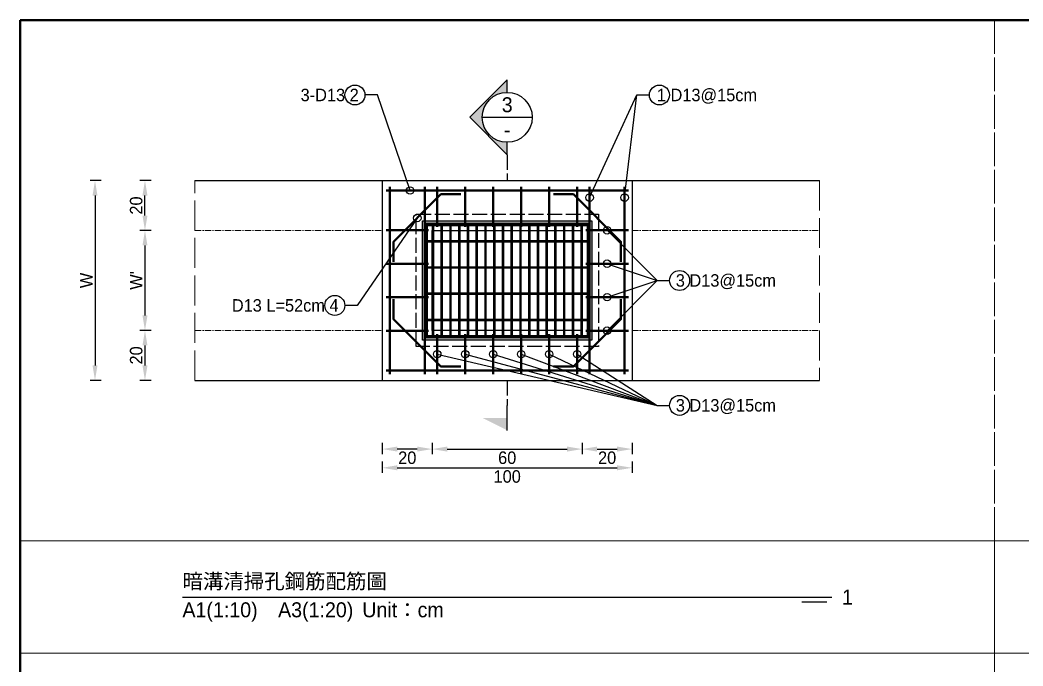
# Model space of a CAD drawing. Extents: x -7340 to 3675, y -3342 to 777.
# Drawn here: x -3420 to -3018.6, y -1772.6 to -1514 of the extents above; entities that cross this region are included whole.
import ezdxf
from ezdxf import colors
from ezdxf.entities.mleader import LeaderData, LeaderLine
from ezdxf.math import Vec2, Vec3

# ---------------------------------------------------------------- set-up
doc = ezdxf.new("R2010")
doc.units = 0
doc.header["$MEASUREMENT"] = 0
doc.linetypes.add('ACAD_ISO02W100', pattern=[15, 12, -3])
doc.linetypes.add('CENTERX2', pattern=[4, 2.5, -0.5, 0.5, -0.5])
for name, color, linetype, lineweight in [('一、3.基本-變更', 1, 'Continuous', 50), ('二、1.繪圖-既有設施', 8, 'Continuous', 20), ('二、2.繪圖-施作項目', 181, 'Continuous', 30), ('二、5.繪圖-鋼筋', 60, 'Continuous', 50), ('二、6.繪圖-其他施作項目', 35, 'Continuous', 30)]:
    doc.layers.add(name, color=color, linetype=linetype, lineweight=lineweight)
doc.layers.add('一、4.基本-隱藏', color=9, linetype='ACAD_ISO02W100', lineweight=20, plot=False)
doc.layers.add('三、3.文字-註解文字', color=2, linetype='Continuous')
doc.styles.add('次圖名(詳圖)', font='MS PGothic.ttf', dxfattribs={"height": 6})
doc.styles.add('註解文字(詳圖)', font='MS PGothic.ttf', dxfattribs={"height": 5})
doc.dimstyles.new('註解文字(詳圖)', dxfattribs={"dimtxt": 5, "dimasz": 6, "dimexe": 2, "dimexo": 5, "dimgap": 1, "dimtad": 2, "dimzin": 0, "dimdsep": 46, "dimtxsty": '註解文字(詳圖)', "dimcen": 0.1, "dimclrd": 144, "dimclre": 144, "dimclrt": 256, "dimadec": 0, "dimazin": 0, "dimtfac": 1, "dimtofl": 0, "dimtmove": 0, "dimatfit": 3, "dimfxlon": 1, "dimtolj": 1, "dimtzin": 0, "dimlwd": -1, "dimlwe": -1, "dimarcsym": 1})
pattern_1 = [(45, (-4430.3608, -1414.5957), (-2.65165, 2.65165), []), (45, (-4429.477, -1414.5957), (-2.65165, 2.65165), []), (45, (-4428.593, -1414.5957), (-2.65165, 2.65165), []), (45, (-4427.709, -1414.5957), (-2.65165, 2.65165), [])]

# ---------------------------------------------------------------- blocks, each defined once
blk = doc.blocks.new('*D282')
at = {"layer": 'Defpoints', "color": 0, "transparency": 16777216}
for p in [(-3370, -1578.25), (-3350, -1578.25), (-3350, -1598.25)]:
    blk.add_point(p, dxfattribs=at)
at = {"layer": '三、3.文字-註解文字', "color": 144, "transparency": 16777216}
for p, q in [((-3367.5, -1578.25), (-3372, -1578.25)), ((-3370, -1592.25), (-3370, -1584.25)), ((-3367.5, -1598.25), (-3372, -1598.25))]:
    blk.add_line(p, q, dxfattribs=at)
for points in [[(-3371, -1584.25), (-3369, -1584.25), (-3370, -1578.25)], [(-3371, -1592.25), (-3369, -1592.25), (-3370, -1598.25)]]:
    blk.add_solid(points, dxfattribs=at)
at = {"layer": '三、3.文字-註解文字', "transparency": 16777216, "insert": (-3373.5, -1588.25), "char_height": 5, "attachment_point": 5, "rotation": 90, "style": '註解文字(詳圖)'}
blk.add_mtext('\\A1;20', dxfattribs=at)
blk = doc.blocks.new('*D283')
at = {"layer": 'Defpoints', "color": 0, "transparency": 16777216}
for p in [(-3350, -1598.25), (-3370, -1638.25), (-3350, -1638.25)]:
    blk.add_point(p, dxfattribs=at)
at = {"layer": '三、3.文字-註解文字', "color": 144, "transparency": 16777216}
for p, q in [((-3367.5, -1598.25), (-3372, -1598.25)), ((-3370, -1604.25), (-3370, -1632.25)), ((-3367.5, -1638.25), (-3372, -1638.25))]:
    blk.add_line(p, q, dxfattribs=at)
for points in [[(-3371, -1604.25), (-3369, -1604.25), (-3370, -1598.25)], [(-3371, -1632.25), (-3369, -1632.25), (-3370, -1638.25)]]:
    blk.add_solid(points, dxfattribs=at)
at = {"layer": '三、3.文字-註解文字', "transparency": 16777216, "insert": (-3373.5, -1618.25), "char_height": 5, "attachment_point": 5, "rotation": 90, "style": '註解文字(詳圖)'}
blk.add_mtext("\\A1;W'", dxfattribs=at)
blk = doc.blocks.new('*D284')
at = {"layer": 'Defpoints', "color": 0, "transparency": 16777216}
for p in [(-3350, -1638.25), (-3370, -1658.25), (-3350, -1658.25)]:
    blk.add_point(p, dxfattribs=at)
at = {"layer": '三、3.文字-註解文字', "color": 144, "transparency": 16777216}
for p, q in [((-3367.5, -1638.25), (-3372, -1638.25)), ((-3370, -1644.25), (-3370, -1652.25)), ((-3367.5, -1658.25), (-3372, -1658.25))]:
    blk.add_line(p, q, dxfattribs=at)
for points in [[(-3371, -1644.25), (-3369, -1644.25), (-3370, -1638.25)], [(-3371, -1652.25), (-3369, -1652.25), (-3370, -1658.25)]]:
    blk.add_solid(points, dxfattribs=at)
at = {"layer": '三、3.文字-註解文字', "transparency": 16777216, "insert": (-3373.5, -1648.25), "char_height": 5, "attachment_point": 5, "rotation": 90, "style": '註解文字(詳圖)'}
blk.add_mtext('\\A1;20', dxfattribs=at)
blk = doc.blocks.new('*D277')
at = {"layer": 'Defpoints', "color": 0, "transparency": 16777216}
for p in [(-3350, -1578.25), (-3390, -1658.25), (-3350, -1658.25)]:
    blk.add_point(p, dxfattribs=at)
at = {"layer": '三、3.文字-註解文字', "color": 144, "transparency": 16777216}
for p, q in [((-3387.5, -1578.25), (-3392, -1578.25)), ((-3390, -1584.25), (-3390, -1652.25)), ((-3387.5, -1658.25), (-3392, -1658.25))]:
    blk.add_line(p, q, dxfattribs=at)
for points in [[(-3391, -1584.25), (-3389, -1584.25), (-3390, -1578.25)], [(-3391, -1652.25), (-3389, -1652.25), (-3390, -1658.25)]]:
    blk.add_solid(points, dxfattribs=at)
at = {"layer": '三、3.文字-註解文字', "transparency": 16777216, "insert": (-3393.5, -1618.25), "char_height": 5, "attachment_point": 5, "rotation": 90, "style": '註解文字(詳圖)'}
blk.add_mtext('\\A1;W', dxfattribs=at)
blk = doc.blocks.new('_Small')
at = {"color": 0, "linetype": 'ByBlock', "lineweight": -2}
blk.add_circle((0, 0), 0.25, dxfattribs=at)
blk = doc.blocks.new('*D278')
at = {"layer": 'Defpoints', "color": 0, "transparency": 16777216}
for p in [(-3275, -1638.25), (-3255, -1638.25), (-3275, -1685.75)]:
    blk.add_point(p, dxfattribs=at)
at = {"layer": '三、3.文字-註解文字', "color": 144, "transparency": 16777216}
for p, q in [((-3275, -1683.25), (-3275, -1687.75)), ((-3261, -1685.75), (-3269, -1685.75)), ((-3255, -1683.25), (-3255, -1687.75))]:
    blk.add_line(p, q, dxfattribs=at)
for points in [[(-3269, -1684.75), (-3269, -1686.75), (-3275, -1685.75)], [(-3261, -1684.75), (-3261, -1686.75), (-3255, -1685.75)]]:
    blk.add_solid(points, dxfattribs=at)
at = {"layer": '三、3.文字-註解文字', "transparency": 16777216, "insert": (-3265, -1689.25), "char_height": 5, "attachment_point": 5, "style": '註解文字(詳圖)'}
blk.add_mtext('\\A1;20', dxfattribs=at)
blk = doc.blocks.new('*D279')
at = {"layer": 'Defpoints', "color": 0, "transparency": 16777216}
for p in [(-3255, -1638.25), (-3195, -1638.25), (-3195, -1685.75)]:
    blk.add_point(p, dxfattribs=at)
at = {"layer": '三、3.文字-註解文字', "color": 144, "transparency": 16777216}
for p, q in [((-3255, -1683.25), (-3255, -1687.75)), ((-3249, -1685.75), (-3201, -1685.75)), ((-3195, -1683.25), (-3195, -1687.75))]:
    blk.add_line(p, q, dxfattribs=at)
for points in [[(-3249, -1684.75), (-3249, -1686.75), (-3255, -1685.75)], [(-3201, -1684.75), (-3201, -1686.75), (-3195, -1685.75)]]:
    blk.add_solid(points, dxfattribs=at)
at = {"layer": '三、3.文字-註解文字', "transparency": 16777216, "insert": (-3225, -1689.25), "char_height": 5, "attachment_point": 5, "style": '註解文字(詳圖)'}
blk.add_mtext('\\A1;60', dxfattribs=at)
blk = doc.blocks.new('*D280')
at = {"layer": 'Defpoints', "color": 0, "transparency": 16777216}
for p in [(-3195, -1638.25), (-3175, -1638.25), (-3175, -1685.75)]:
    blk.add_point(p, dxfattribs=at)
at = {"layer": '三、3.文字-註解文字', "color": 144, "transparency": 16777216}
for p, q in [((-3195, -1683.25), (-3195, -1687.75)), ((-3189, -1685.75), (-3181, -1685.75)), ((-3175, -1683.25), (-3175, -1687.75))]:
    blk.add_line(p, q, dxfattribs=at)
for points in [[(-3189, -1684.75), (-3189, -1686.75), (-3195, -1685.75)], [(-3181, -1684.75), (-3181, -1686.75), (-3175, -1685.75)]]:
    blk.add_solid(points, dxfattribs=at)
at = {"layer": '三、3.文字-註解文字', "transparency": 16777216, "insert": (-3185, -1689.25), "char_height": 5, "attachment_point": 5, "style": '註解文字(詳圖)'}
blk.add_mtext('\\A1;20', dxfattribs=at)
blk = doc.blocks.new('*D281')
at = {"layer": 'Defpoints', "color": 0, "transparency": 16777216}
for p in [(-3275, -1658.25), (-3175, -1658.25), (-3175, -1693.25)]:
    blk.add_point(p, dxfattribs=at)
at = {"layer": '三、3.文字-註解文字', "color": 144, "transparency": 16777216}
for p, q in [((-3275, -1690.75), (-3275, -1695.25)), ((-3269, -1693.25), (-3181, -1693.25)), ((-3175, -1690.75), (-3175, -1695.25))]:
    blk.add_line(p, q, dxfattribs=at)
for points in [[(-3269, -1692.25), (-3269, -1694.25), (-3275, -1693.25)], [(-3181, -1692.25), (-3181, -1694.25), (-3175, -1693.25)]]:
    blk.add_solid(points, dxfattribs=at)
at = {"layer": '三、3.文字-註解文字', "transparency": 16777216, "insert": (-3225, -1696.75), "char_height": 5, "attachment_point": 5, "style": '註解文字(詳圖)'}
blk.add_mtext('\\A1;100', dxfattribs=at)

msp = doc.modelspace()

# ---------------------------------------------------------------- hatches: boundary and pattern name
at = {"layer": '三、3.文字-註解文字'}
h = msp.add_hatch(color=256, dxfattribs=at)
h.dxf.hatch_style = 1
h.paths.add_polyline_path([(-3225, -1537.943), (-3240, -1552.943), (-3225, -1567.943), (-3225, -1562.943, -0.4142136), (-3235, -1552.943, -0.4142136), (-3225, -1542.943)])
h = msp.add_hatch(color=256, dxfattribs=at)
h.dxf.hatch_style = 1
h.paths.add_polyline_path([(-3235, -1673.25), (-3225, -1678.25), (-3225, -1673.25)])
at = {"layer": '二、6.繪圖-其他施作項目'}
h = msp.add_hatch(color=256, dxfattribs=at)
h.dxf.hatch_style = 1
h.paths.add_polyline_path([(-3258.9, -1594.35), (-3258.9, -1642.15), (-3191.1, -1642.15), (-3191.1, -1594.35)])
h.paths.add_polyline_path([(-3258, -1595.25), (-3192, -1595.25), (-3192, -1641.25), (-3258, -1641.25)], flags=16)
h.paths.add_polyline_path([(-3255, -1598.25), (-3195, -1598.25), (-3195, -1638.25), (-3255, -1638.25)], flags=0)
h = msp.add_hatch(dxfattribs=at)
h.set_pattern_fill('ANSI34', color=256, scale=5)
h.set_pattern_definition(pattern_1)
h.paths.add_polyline_path([(-3193, -1602.25), (-3257, -1602.25), (-3257, -1602.75), (-3193, -1602.75)])
h = msp.add_hatch(dxfattribs=at)
h.set_pattern_fill('ANSI34', color=256, scale=5)
h.set_pattern_definition(pattern_1)
h.paths.add_polyline_path([(-3193, -1612.75), (-3257, -1612.75), (-3257, -1613.25), (-3193, -1613.25)])
h = msp.add_hatch(dxfattribs=at)
h.set_pattern_fill('ANSI34', color=256, scale=5)
h.set_pattern_definition(pattern_1)
h.paths.add_polyline_path([(-3193, -1623.25), (-3257, -1623.25), (-3257, -1623.75), (-3193, -1623.75)])
h = msp.add_hatch(dxfattribs=at)
h.set_pattern_fill('ANSI34', color=256, scale=5)
h.set_pattern_definition(pattern_1)
h.paths.add_polyline_path([(-3193, -1633.75), (-3257, -1633.75), (-3257, -1634.25), (-3193, -1634.25)])

# ---------------------------------------------------------------- linework, layer by layer
at = {"layer": '一、3.基本-變更'}
msp.add_lwpolyline([(-3420, -1514), (0, -1514), (0, -2021), (-3420, -2021)], close=True, dxfattribs=at)
at = {"layer": '一、4.基本-隱藏'}
for points in [[(-3420, -1514), (-2640, -1514), (-2640, -2021), (-3420, -2021)], [(-3420, -1514), (-3030, -1514), (-3030, -1722.5), (-3420, -1722.5)], [(-3030, -1514), (-2730, -1514), (-2730, -1722.5), (-3030, -1722.5)], [(-3350, -1578.25), (-3100, -1578.25), (-3100, -1658.25), (-3350, -1658.25)], [(-3420, -1722.5), (-3030, -1722.5), (-3030, -1767.5), (-3420, -1767.5)], [(-3030, -1722.5), (-2730, -1722.5), (-2730, -1767.5), (-3030, -1767.5)], [(-3420, -1767.5), (-3030, -1767.5), (-3030, -1976), (-3420, -1976)], [(-3030, -1767.5), (-2730, -1767.5), (-2730, -1976), (-3030, -1976)]]:
    msp.add_lwpolyline(points, close=True, dxfattribs=at)
at = {"layer": '三、3.文字-註解文字'}
for points in [[(-3225, -1542.943), (-3225, -1537.943), (-3240, -1552.943), (-3225, -1567.943), (-3225, -1562.943)], [(-3235, -1552.943), (-3215, -1552.943)], [(-3225, -1678.25), (-3225, -1668.25)], [(-3355, -1745), (-3095, -1745)], [(-3097, -1747), (-3107, -1747)]]:
    msp.add_lwpolyline(points, dxfattribs=at)
at = {"layer": '三、3.文字-註解文字', "linetype": 'ACAD_ISO02W100', "ltscale": 0.5}
for points in [[(-3225, -1567.943), (-3225, -1577.943)], [(-3225, -1658.25), (-3225, -1668.25)]]:
    msp.add_lwpolyline(points, dxfattribs=at)
at = {"layer": '三、3.文字-註解文字'}
for centre, radius in [((-3285.93, -1544), 4), ((-3164.07, -1544), 4), ((-3225, -1552.943), 10), ((-3156, -1618.25), 4), ((-3294, -1628.25), 4), ((-3156, -1668.25), 4)]:
    msp.add_circle(centre, radius, dxfattribs=at)
at = {"layer": '二、1.繪圖-既有設施', "linetype": 'CENTERX2'}
for points in [[(-3350, -1598.25), (-3275, -1598.25)], [(-3175, -1598.25), (-3100, -1598.25)], [(-3350, -1638.25), (-3275, -1638.25)], [(-3175, -1638.25), (-3100, -1638.25)]]:
    msp.add_lwpolyline(points, dxfattribs=at)
at = {"layer": '二、2.繪圖-施作項目'}
for points in [[(-3350, -1578.25), (-3100, -1578.25)], [(-3275, -1578.25), (-3275, -1658.25)], [(-3175, -1578.25), (-3175, -1658.25)], [(-3350, -1658.25), (-3100, -1658.25)]]:
    msp.add_lwpolyline(points, dxfattribs=at)
msp.add_lwpolyline([(-3255, -1598.25), (-3195, -1598.25), (-3195, -1638.25), (-3255, -1638.25)], close=True, dxfattribs=at)
at = {"layer": '二、5.繪圖-鋼筋'}
for points in [[(-3272, -1580.75), (-3272, -1655.75)], [(-3258, -1580.75), (-3258, -1655.75)], [(-3253, -1596.75), (-3253, -1580.75)], [(-3241.8, -1596.75), (-3241.8, -1580.75)], [(-3230.6, -1596.75), (-3230.6, -1580.75)], [(-3219.4, -1596.75), (-3219.4, -1580.75)], [(-3208.2, -1596.75), (-3208.2, -1580.75)], [(-3197, -1596.75), (-3197, -1580.75)], [(-3192, -1580.75), (-3192, -1655.75)], [(-3178, -1580.75), (-3178, -1655.75)], [(-3273.5, -1582.25), (-3176.5, -1582.25)], [(-3270.5, -1610.75), (-3270.5, -1602.75), (-3251.5, -1583.75), (-3243.5, -1583.75)], [(-3179.5, -1610.75), (-3179.5, -1602.75), (-3198.5, -1583.75), (-3206.5, -1583.75)], [(-3273.5, -1598.15), (-3256.5, -1598.15)], [(-3193.5, -1598.15), (-3176.5, -1598.15)], [(-3273.5, -1611.55), (-3256.5, -1611.55)], [(-3193.5, -1611.55), (-3176.5, -1611.55)], [(-3273.5, -1624.95), (-3256.5, -1624.95)], [(-3270.5, -1625.75), (-3270.5, -1633.75), (-3251.5, -1652.75), (-3243.5, -1652.75)], [(-3179.5, -1625.75), (-3179.5, -1633.75), (-3198.5, -1652.75), (-3206.5, -1652.75)], [(-3193.5, -1624.95), (-3176.5, -1624.95)], [(-3273.5, -1638.35), (-3256.5, -1638.35)], [(-3253, -1655.75), (-3253, -1639.75)], [(-3241.8, -1655.75), (-3241.8, -1639.75)], [(-3230.6, -1655.75), (-3230.6, -1639.75)], [(-3219.4, -1655.75), (-3219.4, -1639.75)], [(-3208.2, -1655.75), (-3208.2, -1639.75)], [(-3197, -1655.75), (-3197, -1639.75)], [(-3193.5, -1638.35), (-3176.5, -1638.35)], [(-3273.5, -1654.25), (-3176.5, -1654.25)]]:
    msp.add_lwpolyline(points, dxfattribs=at)
at = {"layer": '二、6.繪圖-其他施作項目', "linetype": 'ACAD_ISO02W100', "ltscale": 0.5}
for points in [[(-3261.5, -1591.75), (-3188.5, -1591.75), (-3188.5, -1644.75), (-3261.5, -1644.75)], [(-3255, -1598.25), (-3195, -1598.25), (-3195, -1638.25), (-3255, -1638.25)]]:
    msp.add_lwpolyline(points, close=True, dxfattribs=at)
at = {"layer": '二、6.繪圖-其他施作項目'}
for points in [[(-3258.9, -1594.35), (-3191.1, -1594.35), (-3191.1, -1642.15), (-3258.9, -1642.15)], [(-3258, -1595.25), (-3192, -1595.25), (-3192, -1641.25), (-3258, -1641.25)], [(-3257.5, -1595.75), (-3192.5, -1595.75), (-3192.5, -1640.75), (-3257.5, -1640.75)]]:
    msp.add_lwpolyline(points, close=True, dxfattribs=at)
for points in [[(-3257.5, -1595.75), (-3192.5, -1595.75)], [(-3257.5, -1595.75), (-3257.5, -1640.75)], [(-3257, -1595.75), (-3257, -1640.75)], [(-3257, -1596.25), (-3193, -1596.25)], [(-3255, -1596.25), (-3255, -1602.25)], [(-3254.5, -1596.25), (-3254.5, -1602.25)], [(-3251.5, -1596.25), (-3251.5, -1602.25)], [(-3251, -1596.25), (-3251, -1602.25)], [(-3248, -1596.25), (-3248, -1602.25)], [(-3247.5, -1596.25), (-3247.5, -1602.25)], [(-3244.5, -1596.25), (-3244.5, -1602.25)], [(-3244, -1596.25), (-3244, -1602.25)], [(-3241, -1596.25), (-3241, -1602.25)], [(-3240.5, -1596.25), (-3240.5, -1602.25)], [(-3237.5, -1596.25), (-3237.5, -1602.25)], [(-3237, -1596.25), (-3237, -1602.25)], [(-3234, -1596.25), (-3234, -1602.25)], [(-3233.5, -1596.25), (-3233.5, -1602.25)], [(-3230.5, -1596.25), (-3230.5, -1602.25)], [(-3230, -1596.25), (-3230, -1602.25)], [(-3227, -1596.25), (-3227, -1602.25)], [(-3226.5, -1596.25), (-3226.5, -1602.25)], [(-3223.5, -1596.25), (-3223.5, -1602.25)], [(-3223, -1596.25), (-3223, -1602.25)], [(-3220, -1596.25), (-3220, -1602.25)], [(-3219.5, -1596.25), (-3219.5, -1602.25)], [(-3216.5, -1596.25), (-3216.5, -1602.25)], [(-3216, -1596.25), (-3216, -1602.25)], [(-3213, -1596.25), (-3213, -1602.25)], [(-3212.5, -1596.25), (-3212.5, -1602.25)], [(-3209.5, -1596.25), (-3209.5, -1602.25)], [(-3209, -1596.25), (-3209, -1602.25)], [(-3206, -1596.25), (-3206, -1602.25)], [(-3205.5, -1596.25), (-3205.5, -1602.25)], [(-3202.5, -1596.25), (-3202.5, -1602.25)], [(-3202, -1596.25), (-3202, -1602.25)], [(-3199, -1596.25), (-3199, -1602.25)], [(-3198.5, -1596.25), (-3198.5, -1602.25)], [(-3195.5, -1596.25), (-3195.5, -1602.25)], [(-3195, -1596.25), (-3195, -1602.25)], [(-3193, -1595.75), (-3193, -1640.75)], [(-3192.5, -1595.75), (-3192.5, -1640.75)], [(-3257, -1602.25), (-3193, -1602.25)], [(-3257, -1602.75), (-3193, -1602.75)], [(-3255, -1602.75), (-3255, -1612.75)], [(-3254.5, -1602.75), (-3254.5, -1612.75)], [(-3251.5, -1602.75), (-3251.5, -1612.75)], [(-3251, -1602.75), (-3251, -1612.75)], [(-3248, -1602.75), (-3248, -1612.75)], [(-3247.5, -1602.75), (-3247.5, -1612.75)], [(-3244.5, -1602.75), (-3244.5, -1612.75)], [(-3244, -1602.75), (-3244, -1612.75)], [(-3241, -1602.75), (-3241, -1612.75)], [(-3240.5, -1602.75), (-3240.5, -1612.75)], [(-3237.5, -1602.75), (-3237.5, -1612.75)], [(-3237, -1602.75), (-3237, -1612.75)], [(-3234, -1602.75), (-3234, -1612.75)], [(-3233.5, -1602.75), (-3233.5, -1612.75)], [(-3230.5, -1602.75), (-3230.5, -1612.75)], [(-3230, -1602.75), (-3230, -1612.75)], [(-3227, -1602.75), (-3227, -1612.75)], [(-3226.5, -1602.75), (-3226.5, -1612.75)], [(-3223.5, -1602.75), (-3223.5, -1612.75)], [(-3223, -1602.75), (-3223, -1612.75)], [(-3220, -1602.75), (-3220, -1612.75)], [(-3219.5, -1602.75), (-3219.5, -1612.75)], [(-3216.5, -1602.75), (-3216.5, -1612.75)], [(-3216, -1602.75), (-3216, -1612.75)], [(-3213, -1602.75), (-3213, -1612.75)], [(-3212.5, -1602.75), (-3212.5, -1612.75)], [(-3209.5, -1602.75), (-3209.5, -1612.75)], [(-3209, -1602.75), (-3209, -1612.75)], [(-3206, -1602.75), (-3206, -1612.75)], [(-3205.5, -1602.75), (-3205.5, -1612.75)], [(-3202.5, -1602.75), (-3202.5, -1612.75)], [(-3202, -1602.75), (-3202, -1612.75)], [(-3199, -1602.75), (-3199, -1612.75)], [(-3198.5, -1602.75), (-3198.5, -1612.75)], [(-3195.5, -1602.75), (-3195.5, -1612.75)], [(-3195, -1602.75), (-3195, -1612.75)], [(-3257, -1612.75), (-3193, -1612.75)], [(-3257, -1613.25), (-3193, -1613.25)], [(-3255, -1613.25), (-3255, -1623.25)], [(-3254.5, -1613.25), (-3254.5, -1623.25)], [(-3251.5, -1613.25), (-3251.5, -1623.25)], [(-3251, -1613.25), (-3251, -1623.25)], [(-3248, -1613.25), (-3248, -1623.25)], [(-3247.5, -1613.25), (-3247.5, -1623.25)], [(-3244.5, -1613.25), (-3244.5, -1623.25)], [(-3244, -1613.25), (-3244, -1623.25)], [(-3241, -1613.25), (-3241, -1623.25)], [(-3240.5, -1613.25), (-3240.5, -1623.25)], [(-3237.5, -1613.25), (-3237.5, -1623.25)], [(-3237, -1613.25), (-3237, -1623.25)], [(-3234, -1613.25), (-3234, -1623.25)], [(-3233.5, -1613.25), (-3233.5, -1623.25)], [(-3230.5, -1613.25), (-3230.5, -1623.25)], [(-3230, -1613.25), (-3230, -1623.25)], [(-3227, -1613.25), (-3227, -1623.25)], [(-3226.5, -1613.25), (-3226.5, -1623.25)], [(-3223.5, -1613.25), (-3223.5, -1623.25)], [(-3223, -1613.25), (-3223, -1623.25)], [(-3220, -1613.25), (-3220, -1623.25)], [(-3219.5, -1613.25), (-3219.5, -1623.25)], [(-3216.5, -1613.25), (-3216.5, -1623.25)], [(-3216, -1613.25), (-3216, -1623.25)], [(-3213, -1613.25), (-3213, -1623.25)], [(-3212.5, -1613.25), (-3212.5, -1623.25)], [(-3209.5, -1613.25), (-3209.5, -1623.25)], [(-3209, -1613.25), (-3209, -1623.25)], [(-3206, -1613.25), (-3206, -1623.25)], [(-3205.5, -1613.25), (-3205.5, -1623.25)], [(-3202.5, -1613.25), (-3202.5, -1623.25)], [(-3202, -1613.25), (-3202, -1623.25)], [(-3199, -1613.25), (-3199, -1623.25)], [(-3198.5, -1613.25), (-3198.5, -1623.25)], [(-3195.5, -1613.25), (-3195.5, -1623.25)], [(-3195, -1613.25), (-3195, -1623.25)], [(-3257, -1623.25), (-3193, -1623.25)], [(-3257, -1623.75), (-3193, -1623.75)], [(-3255, -1623.75), (-3255, -1633.75)], [(-3254.5, -1623.75), (-3254.5, -1633.75)], [(-3251.5, -1623.75), (-3251.5, -1633.75)], [(-3251, -1623.75), (-3251, -1633.75)], [(-3248, -1623.75), (-3248, -1633.75)], [(-3247.5, -1623.75), (-3247.5, -1633.75)], [(-3244.5, -1623.75), (-3244.5, -1633.75)], [(-3244, -1623.75), (-3244, -1633.75)], [(-3241, -1623.75), (-3241, -1633.75)], [(-3240.5, -1623.75), (-3240.5, -1633.75)], [(-3237.5, -1623.75), (-3237.5, -1633.75)], [(-3237, -1623.75), (-3237, -1633.75)], [(-3234, -1623.75), (-3234, -1633.75)], [(-3233.5, -1623.75), (-3233.5, -1633.75)], [(-3230.5, -1623.75), (-3230.5, -1633.75)], [(-3230, -1623.75), (-3230, -1633.75)], [(-3227, -1623.75), (-3227, -1633.75)], [(-3226.5, -1623.75), (-3226.5, -1633.75)], [(-3223.5, -1623.75), (-3223.5, -1633.75)], [(-3223, -1623.75), (-3223, -1633.75)], [(-3220, -1623.75), (-3220, -1633.75)], [(-3219.5, -1623.75), (-3219.5, -1633.75)], [(-3216.5, -1623.75), (-3216.5, -1633.75)], [(-3216, -1623.75), (-3216, -1633.75)], [(-3213, -1623.75), (-3213, -1633.75)], [(-3212.5, -1623.75), (-3212.5, -1633.75)], [(-3209.5, -1623.75), (-3209.5, -1633.75)], [(-3209, -1623.75), (-3209, -1633.75)], [(-3206, -1623.75), (-3206, -1633.75)], [(-3205.5, -1623.75), (-3205.5, -1633.75)], [(-3202.5, -1623.75), (-3202.5, -1633.75)], [(-3202, -1623.75), (-3202, -1633.75)], [(-3199, -1623.75), (-3199, -1633.75)], [(-3198.5, -1623.75), (-3198.5, -1633.75)], [(-3195.5, -1623.75), (-3195.5, -1633.75)], [(-3195, -1623.75), (-3195, -1633.75)], [(-3257, -1633.75), (-3193, -1633.75)], [(-3257, -1634.25), (-3193, -1634.25)], [(-3255, -1634.25), (-3255, -1640.25)], [(-3254.5, -1634.25), (-3254.5, -1640.25)], [(-3251.5, -1634.25), (-3251.5, -1640.25)], [(-3251, -1634.25), (-3251, -1640.25)], [(-3248, -1634.25), (-3248, -1640.25)], [(-3247.5, -1634.25), (-3247.5, -1640.25)], [(-3244.5, -1634.25), (-3244.5, -1640.25)], [(-3244, -1634.25), (-3244, -1640.25)], [(-3241, -1634.25), (-3241, -1640.25)], [(-3240.5, -1634.25), (-3240.5, -1640.25)], [(-3237.5, -1634.25), (-3237.5, -1640.25)], [(-3237, -1634.25), (-3237, -1640.25)], [(-3234, -1634.25), (-3234, -1640.25)], [(-3233.5, -1634.25), (-3233.5, -1640.25)], [(-3230.5, -1634.25), (-3230.5, -1640.25)], [(-3230, -1634.25), (-3230, -1640.25)], [(-3227, -1634.25), (-3227, -1640.25)], [(-3226.5, -1634.25), (-3226.5, -1640.25)], [(-3223.5, -1634.25), (-3223.5, -1640.25)], [(-3223, -1634.25), (-3223, -1640.25)], [(-3220, -1634.25), (-3220, -1640.25)], [(-3219.5, -1634.25), (-3219.5, -1640.25)], [(-3216.5, -1634.25), (-3216.5, -1640.25)], [(-3216, -1634.25), (-3216, -1640.25)], [(-3213, -1634.25), (-3213, -1640.25)], [(-3212.5, -1634.25), (-3212.5, -1640.25)], [(-3209.5, -1634.25), (-3209.5, -1640.25)], [(-3209, -1634.25), (-3209, -1640.25)], [(-3206, -1634.25), (-3206, -1640.25)], [(-3205.5, -1634.25), (-3205.5, -1640.25)], [(-3202.5, -1634.25), (-3202.5, -1640.25)], [(-3202, -1634.25), (-3202, -1640.25)], [(-3199, -1634.25), (-3199, -1640.25)], [(-3198.5, -1634.25), (-3198.5, -1640.25)], [(-3195.5, -1634.25), (-3195.5, -1640.25)], [(-3195, -1634.25), (-3195, -1640.25)], [(-3257.5, -1640.75), (-3192.5, -1640.75)], [(-3257, -1640.25), (-3193, -1640.25)]]:
    msp.add_lwpolyline(points, dxfattribs=at)

# ---------------------------------------------------------------- texts
at = {"layer": '三、3.文字-註解文字', "char_height": 6}
for s, width, gutter_width, insert, attachment_point, style in [('3', 6.60394, 25, (-3225, -1547.943), 5, '註解文字(詳圖)'), ('-', 6.60394, 25, (-3225, -1557.943), 5, '註解文字(詳圖)'), ('{\\fMS PGothic|b0|i0|c128|p34;暗溝}清掃孔{\\fMS PGothic|b0|i0|c128|p34;鋼筋配筋圖}', 113.35584, 15, (-3355, -1739), 4, '次圖名(詳圖)'), ('1', 3, 15, (-3091, -1745), 4, '次圖名(詳圖)'), ('A1(1:10)\u3000A3(1:20){\\fMS PGothic|b0|i0|c128|p34;^IUnit：cm}', 136.03259, 15, (-3355, -1751), 4, '次圖名(詳圖)')]:
    msp.add_mtext_dynamic_manual_height_columns(s, width=width, gutter_width=gutter_width, heights=[0], dxfattribs=dict(at, insert=insert, attachment_point=attachment_point, style=style))

# ---------------------------------------------------------------- dimensions: what is measured, and where the dimension line sits
at = {"layer": '三、3.文字-註解文字'}
for base, p1, p2, text, picture, middle in [((-3390, -1658.25), (-3350, -1578.25), (-3350, -1658.25), 'W', '*D277', (-3393.5, -1618.25)), ((-3370, -1578.25), (-3350, -1598.25), (-3350, -1578.25), '20', '*D282', (-3373.5, -1588.25)), ((-3370, -1638.25), (-3350, -1598.25), (-3350, -1638.25), "W'", '*D283', (-3373.5, -1618.25)), ((-3370, -1658.25), (-3350, -1638.25), (-3350, -1658.25), '20', '*D284', (-3373.5, -1648.25))]:
    dim = msp.add_linear_dim(base=base, p1=p1, p2=p2, angle=90, text=text, dimstyle='註解文字(詳圖)', dxfattribs=at)
    dim.commit()
    dim.dimension.update_dxf_attribs({"geometry": picture, "text_midpoint": middle})
for base, p1, p2, text, picture, middle in [((-3275, -1685.75), (-3255, -1638.25), (-3275, -1638.25), '20', '*D278', (-3265, -1689.25)), ((-3195, -1685.75), (-3255, -1638.25), (-3195, -1638.25), '60', '*D279', (-3225, -1689.25)), ((-3175, -1685.75), (-3195, -1638.25), (-3175, -1638.25), '20', '*D280', (-3185, -1689.25)), ((-3175, -1693.25), (-3275, -1658.25), (-3175, -1658.25), '100', '*D281', (-3225, -1696.75))]:
    dim = msp.add_linear_dim(base=base, p1=p1, p2=p2, text=text, dimstyle='註解文字(詳圖)', dxfattribs=at)
    dim.commit()
    dim.dimension.update_dxf_attribs({"geometry": picture, "text_midpoint": middle})

# ---------------------------------------------------------------- leaders
ml = msp.add_multileader_mtext('Standard', dxfattribs=at)
ml.set_content('{\\fMS PGothic|b0|i0|c128|p34;3-D13 }2{\\fMS PGothic|b0|i0|c128|p34; }', color=256, style='註解文字(詳圖)')
ml.set_leader_properties(color=144, linetype='ByLayer', lineweight=-1)
ml.set_arrow_properties(name='SMALL')
ml.build(insert=Vec2(0, 0))
ml.multileader.update_dxf_attribs({"dogleg_length": 5, "arrow_head_size": 6})
ctx = ml.context
ctx.base_point, ctx.char_height, ctx.arrow_head_size, ctx.landing_gap_size, ctx.plane_origin = Vec3(-3311.305, -1544), 5, 6, 2.5, Vec3(-3375.339, -1591.835)
ctx.text_align_type = 2
notes = []
notes.append((ctx, [(1, (1, 1, 0), (-3276.93, -1544), (-1, 0), 5, [(0, [(-3263.884, -1582.25)], 0, [])])]))
ctx.mtext.insert, ctx.mtext.width, ctx.mtext.alignment, ctx.mtext.flow_direction = Vec3(-3284.43, -1541.486), 42.33146, 3, 5
ml = msp.add_multileader_mtext('Standard', dxfattribs=at)
ml.set_content('{\\fMS PGothic|b0|i0|c128|p34;1 }D13@15cm', color=256, style='註解文字(詳圖)')
ml.set_leader_properties(color=144, linetype='ByLayer', lineweight=-1)
ml.set_arrow_properties(name='SMALL')
ml.build(insert=Vec2(0, 0))
ml.multileader.update_dxf_attribs({"dogleg_length": 5, "arrow_head_size": 6})
ctx = ml.context
ctx.base_point, ctx.char_height, ctx.arrow_head_size, ctx.landing_gap_size, ctx.plane_origin = Vec3(-3168.07, -1544), 5, 6, 3, Vec3(-3210.695, -1591.835)
notes.append((ctx, [(0, (1, 1, 0), (-3173.07, -1544), (1, 0), 5, [(0, [(-3192, -1585.081)], 0, [])])]))
ctx.mtext.insert, ctx.mtext.flow_direction = Vec3(-3165.07, -1541.486), 5
ml = msp.add_multileader_mtext('Standard', dxfattribs=at)
ml.set_content('{\\fMS PGothic|b0|i0|c128|p34; }', color=256, style='註解文字(詳圖)')
ml.set_leader_properties(color=144, linetype='ByLayer', lineweight=-1)
ml.set_arrow_properties(name='SMALL')
ml.build(insert=Vec2(0, 0))
ml.multileader.update_dxf_attribs({"dogleg_length": 5, "arrow_head_size": 6})
ctx = ml.context
ctx.base_point, ctx.char_height, ctx.arrow_head_size, ctx.landing_gap_size, ctx.plane_origin = Vec3(-3168.07, -1544), 5, 6, 3, Vec3(-3196.695, -1591.835)
notes.append((ctx, [(0, (1, 1, 0), (-3173.07, -1544), (1, 0), 5, [(0, [(-3178, -1585.081)], 0, [])])]))
ctx.mtext.insert, ctx.mtext.flow_direction = Vec3(-3165.07, -1541.5), 5
ml = msp.add_multileader_mtext('Standard', dxfattribs=at)
ml.set_content('{\\fMS PGothic|b0|i0|c128|p34;D13 }L=52cm{\\fMS PGothic|b0|i0|c128|p34; 4 }', color=256, style='註解文字(詳圖)')
ml.set_leader_properties(color=144, linetype='ByLayer', lineweight=-1)
ml.set_arrow_properties(name='SMALL')
ml.build(insert=Vec2(0, 0))
ml.multileader.update_dxf_attribs({"dogleg_length": 5, "arrow_head_size": 6})
ctx = ml.context
ctx.base_point, ctx.char_height, ctx.arrow_head_size, ctx.landing_gap_size, ctx.plane_origin = Vec3(-3338.153, -1628.25), 5, 6, 2.5, Vec3(-3383.409, -1676.085)
ctx.text_align_type = 2
notes.append((ctx, [(1, (1, 1, 0), (-3285, -1628.25), (-1, 0), 5, [(0, [(-3261, -1593.25)], 0, [])])]))
ctx.mtext.insert, ctx.mtext.width, ctx.mtext.alignment, ctx.mtext.flow_direction = Vec3(-3292.5, -1625.736), 45.36597, 3, 5
ml = msp.add_multileader_mtext('Standard', dxfattribs=at)
ml.set_content('3{\\fMS PGothic|b0|i0|c128|p34; D13@15cm}', color=256, style='註解文字(詳圖)')
ml.set_leader_properties(color=144, linetype='ByLayer', lineweight=-1)
ml.set_arrow_properties(name='SMALL')
ml.build(insert=Vec2(0, 0))
ml.multileader.update_dxf_attribs({"dogleg_length": 5, "arrow_head_size": 6})
ctx = ml.context
ctx.base_point, ctx.char_height, ctx.arrow_head_size, ctx.landing_gap_size, ctx.plane_origin = Vec3(-3160, -1618.25), 5, 6, 2.5, Vec3(-3202.625, -1666.085)
notes.append((ctx, [(0, (1, 1, 0), (-3165, -1618.25), (1, 0), 5, [(0, [(-3185, -1598.15)], 0, [])])]))
ctx.mtext.insert, ctx.mtext.flow_direction = Vec3(-3157.5, -1615.736), 5
ml = msp.add_multileader_mtext('Standard', dxfattribs=at)
ml.set_content('{\\fMS PGothic|b0|i0|c128|p34; }', color=256, style='註解文字(詳圖)')
ml.set_leader_properties(color=144, linetype='ByLayer', lineweight=-1)
ml.set_arrow_properties(name='SMALL')
ml.build(insert=Vec2(0, 0))
ml.multileader.update_dxf_attribs({"dogleg_length": 5, "arrow_head_size": 6})
ctx = ml.context
ctx.base_point, ctx.char_height, ctx.arrow_head_size, ctx.landing_gap_size, ctx.plane_origin = Vec3(-3160, -1618.25), 5, 6, 3, Vec3(-3188.625, -1666.085)
notes.append((ctx, [(0, (1, 1, 0), (-3165, -1618.25), (1, 0), 5, [(0, [(-3185, -1611.55)], 0, [])])]))
ctx.mtext.insert, ctx.mtext.flow_direction = Vec3(-3157, -1615.75), 5
ml = msp.add_multileader_mtext('Standard', dxfattribs=at)
ml.set_content('{\\fMS PGothic|b0|i0|c128|p34; }', color=256, style='註解文字(詳圖)')
ml.set_leader_properties(color=144, linetype='ByLayer', lineweight=-1)
ml.set_arrow_properties(name='SMALL')
ml.build(insert=Vec2(0, 0))
ml.multileader.update_dxf_attribs({"dogleg_length": 5, "arrow_head_size": 6})
ctx = ml.context
ctx.base_point, ctx.char_height, ctx.arrow_head_size, ctx.landing_gap_size, ctx.plane_origin = Vec3(-3160, -1618.25), 5, 6, 3, Vec3(-3188.625, -1680.585)
notes.append((ctx, [(0, (1, 1, 0), (-3165, -1618.25), (1, 0), 5, [(0, [(-3185, -1624.95)], 0, [])])]))
ctx.mtext.insert, ctx.mtext.flow_direction = Vec3(-3157, -1615.75), 5
ml = msp.add_multileader_mtext('Standard', dxfattribs=at)
ml.set_content('{\\fMS PGothic|b0|i0|c128|p34; }', color=256, style='註解文字(詳圖)')
ml.set_leader_properties(color=144, linetype='ByLayer', lineweight=-1)
ml.set_arrow_properties(name='SMALL')
ml.build(insert=Vec2(0, 0))
ml.multileader.update_dxf_attribs({"dogleg_length": 5, "arrow_head_size": 6})
ctx = ml.context
ctx.base_point, ctx.char_height, ctx.arrow_head_size, ctx.landing_gap_size, ctx.plane_origin = Vec3(-3160, -1618.25), 5, 6, 3, Vec3(-3188.625, -1695.085)
notes.append((ctx, [(0, (1, 1, 0), (-3165, -1618.25), (1, 0), 5, [(0, [(-3185, -1638.35)], 0, [])])]))
ctx.mtext.insert, ctx.mtext.flow_direction = Vec3(-3157, -1615.75), 5
ml = msp.add_multileader_mtext('Standard', dxfattribs=at)
ml.set_content('{\\fMS PGothic|b0|i0|c128|p34; }', color=256, style='註解文字(詳圖)')
ml.set_leader_properties(color=144, linetype='ByLayer', lineweight=-1)
ml.set_arrow_properties(name='SMALL')
ml.build(insert=Vec2(0, 0))
ml.multileader.update_dxf_attribs({"dogleg_length": 5, "arrow_head_size": 6})
ctx = ml.context
ctx.base_point, ctx.char_height, ctx.arrow_head_size, ctx.landing_gap_size, ctx.plane_origin = Vec3(-3160, -1668.25), 5, 6, 3, Vec3(-3188.625, -1759.585)
notes.append((ctx, [(0, (1, 1, 0), (-3165, -1668.25), (1, 0), 5, [(0, [(-3253, -1647.75)], 0, [])])]))
ctx.mtext.insert, ctx.mtext.flow_direction = Vec3(-3157, -1665.75), 5
ml = msp.add_multileader_mtext('Standard', dxfattribs=at)
ml.set_content('{\\fMS PGothic|b0|i0|c128|p34; }', color=256, style='註解文字(詳圖)')
ml.set_leader_properties(color=144, linetype='ByLayer', lineweight=-1)
ml.set_arrow_properties(name='SMALL')
ml.build(insert=Vec2(0, 0))
ml.multileader.update_dxf_attribs({"dogleg_length": 5, "arrow_head_size": 6})
ctx = ml.context
ctx.base_point, ctx.char_height, ctx.arrow_head_size, ctx.landing_gap_size, ctx.plane_origin = Vec3(-3160, -1668.25), 5, 6, 3, Vec3(-3188.625, -1745.085)
notes.append((ctx, [(0, (1, 1, 0), (-3165, -1668.25), (1, 0), 5, [(0, [(-3241.8, -1647.75)], 0, [])])]))
ctx.mtext.insert, ctx.mtext.flow_direction = Vec3(-3157, -1665.75), 5
ml = msp.add_multileader_mtext('Standard', dxfattribs=at)
ml.set_content('{\\fMS PGothic|b0|i0|c128|p34; }', color=256, style='註解文字(詳圖)')
ml.set_leader_properties(color=144, linetype='ByLayer', lineweight=-1)
ml.set_arrow_properties(name='SMALL')
ml.build(insert=Vec2(0, 0))
ml.multileader.update_dxf_attribs({"dogleg_length": 5, "arrow_head_size": 6})
ctx = ml.context
ctx.base_point, ctx.char_height, ctx.arrow_head_size, ctx.landing_gap_size, ctx.plane_origin = Vec3(-3160, -1668.25), 5, 6, 3, Vec3(-3188.625, -1730.585)
notes.append((ctx, [(0, (1, 1, 0), (-3165, -1668.25), (1, 0), 5, [(0, [(-3230.6, -1647.75)], 0, [])])]))
ctx.mtext.insert, ctx.mtext.flow_direction = Vec3(-3157, -1665.75), 5
ml = msp.add_multileader_mtext('Standard', dxfattribs=at)
ml.set_content('{\\fMS PGothic|b0|i0|c128|p34; }', color=256, style='註解文字(詳圖)')
ml.set_leader_properties(color=144, linetype='ByLayer', lineweight=-1)
ml.set_arrow_properties(name='SMALL')
ml.build(insert=Vec2(0, 0))
ml.multileader.update_dxf_attribs({"dogleg_length": 5, "arrow_head_size": 6})
ctx = ml.context
ctx.base_point, ctx.char_height, ctx.arrow_head_size, ctx.landing_gap_size, ctx.plane_origin = Vec3(-3160, -1668.25), 5, 6, 3, Vec3(-3188.625, -1716.085)
notes.append((ctx, [(0, (1, 1, 0), (-3165, -1668.25), (1, 0), 5, [(0, [(-3219.4, -1647.75)], 0, [])])]))
ctx.mtext.insert, ctx.mtext.flow_direction = Vec3(-3157, -1665.75), 5
ml = msp.add_multileader_mtext('Standard', dxfattribs=at)
ml.set_content('3{\\fMS PGothic|b0|i0|c128|p34; D13@15cm}', color=256, style='註解文字(詳圖)')
ml.set_leader_properties(color=144, linetype='ByLayer', lineweight=-1)
ml.set_arrow_properties(name='SMALL')
ml.build(insert=Vec2(0, 0))
ml.multileader.update_dxf_attribs({"dogleg_length": 5, "arrow_head_size": 6})
ctx = ml.context
ctx.base_point, ctx.char_height, ctx.arrow_head_size, ctx.landing_gap_size, ctx.plane_origin = Vec3(-3160, -1668.25), 5, 6, 2.5, Vec3(-3202.625, -1716.085)
notes.append((ctx, [(0, (1, 1, 0), (-3165, -1668.25), (1, 0), 5, [(0, [(-3208.2, -1647.75)], 0, [])])]))
ctx.mtext.insert, ctx.mtext.flow_direction = Vec3(-3157.5, -1665.736), 5
ml = msp.add_multileader_mtext('Standard', dxfattribs=at)
ml.set_content('{\\fMS PGothic|b0|i0|c128|p34; }', color=256, style='註解文字(詳圖)')
ml.set_leader_properties(color=144, linetype='ByLayer', lineweight=-1)
ml.set_arrow_properties(name='SMALL')
ml.build(insert=Vec2(0, 0))
ml.multileader.update_dxf_attribs({"dogleg_length": 5, "arrow_head_size": 6})
ctx = ml.context
ctx.base_point, ctx.char_height, ctx.arrow_head_size, ctx.landing_gap_size, ctx.plane_origin = Vec3(-3160, -1668.25), 5, 6, 2.5, Vec3(-3191.425, -1716.085)
notes.append((ctx, [(0, (1, 1, 0), (-3165, -1668.25), (1, 0), 5, [(0, [(-3197, -1647.75)], 0, [])])]))
ctx.mtext.insert, ctx.mtext.flow_direction = Vec3(-3157.5, -1665.75), 5
for ctx, leaders in notes:
    for number, flags, end, landing, length, lines in leaders:
        leader = LeaderData()
        leader.index, (leader.has_last_leader_line, leader.has_dogleg_vector, leader.attachment_direction) = number, flags
        leader.last_leader_point, leader.dogleg_vector, leader.dogleg_length = Vec3(end), Vec3(landing), length
        for number, points, colour, breaks in lines:
            line = LeaderLine()
            line.index, line.vertices, line.color, line.breaks = number, Vec3.list(points), colors.encode_raw_color(colour), breaks
            leader.lines.append(line)
        ctx.leaders.append(leader)

doc.saveas('drawing.dxf')
